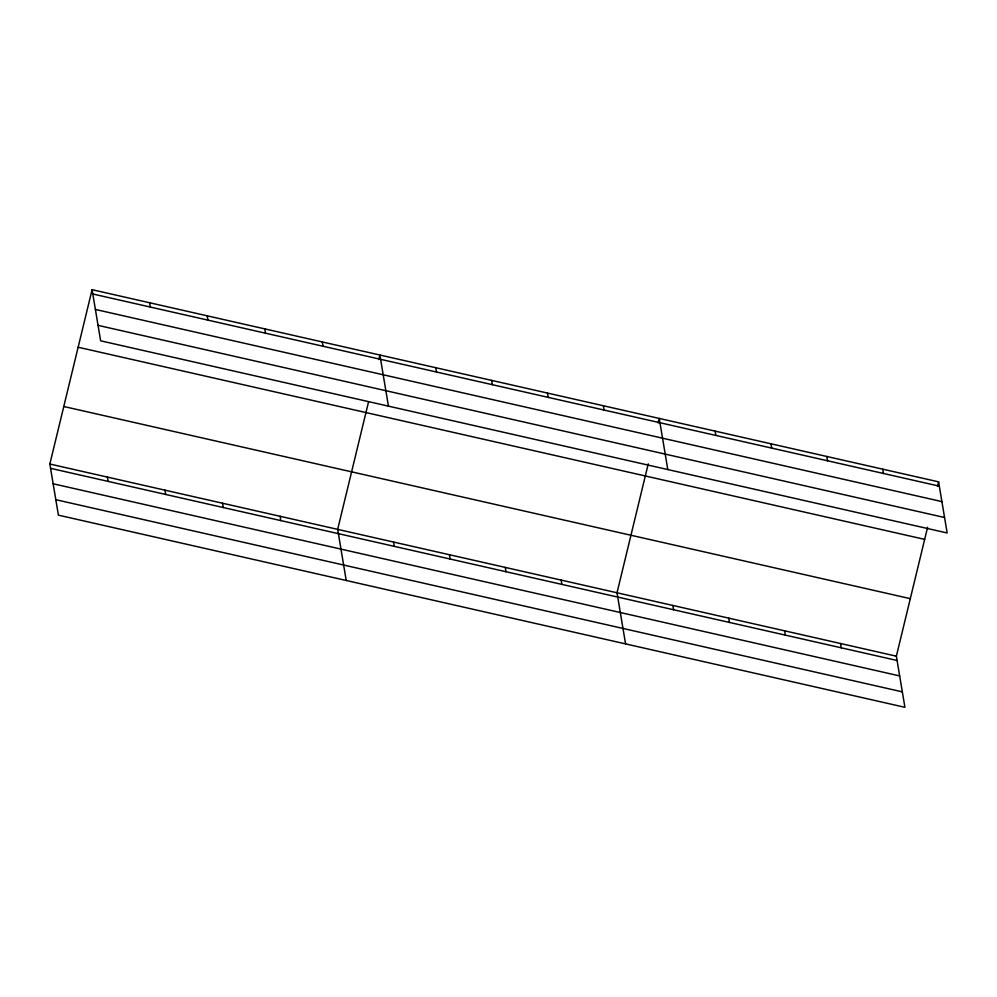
<?xml version="1.0" encoding="UTF-8"?>
<svg xmlns="http://www.w3.org/2000/svg" width="997" height="997" viewBox="0 0 997 997"><rect width="100%" height="100%" fill="white"/><g stroke="black" fill="none" stroke-linecap="round" stroke-linejoin="round"><path stroke-width="1.5" d="M927.596 527.276L896.365 656.188L904.915 707.309L58.399 515.15L49.85 464.029L92.085 289.691L938.601 481.85L947.15 532.971L100.635 340.812L92.085 289.691M368.529 401.965L337.671 529.357L346.221 580.478M378.798 359.568L379.894 355.032L388.444 406.153M648.249 463.854L617.018 592.779L625.568 643.9M658.145 422.977L659.241 418.441L667.803 469.562M937.492 486.399L938.601 481.85M92.796 293.99L939.311 486.15M95.388 309.444L941.903 501.603M98.042 325.358L944.57 517.518M78.14 347.23L924.655 539.377M63.783 406.502L910.298 598.661M49.85 464.029L896.365 656.188M50.573 468.328L897.088 660.488M53.153 483.782L899.668 675.929M55.82 499.696L902.335 691.856M882.731 469.163L883.442 473.463M826.849 456.489L827.572 460.788M840.496 643.501L841.219 647.801M770.98 443.802L771.703 448.102M784.627 630.827L785.349 635.114M715.111 431.128L715.834 435.415M728.757 618.14L729.48 622.44M672.888 605.453L673.611 609.753M603.372 405.754L604.095 410.054M547.503 393.08L548.225 397.367M561.149 580.092L561.859 584.392M491.633 380.393L492.356 384.692M505.28 567.405L505.99 571.705M435.764 367.706L436.487 372.006M449.41 554.731L450.121 559.03M393.541 542.044L394.251 546.344M322.33 341.959L323.053 346.258M264.766 328.898L265.489 333.185M280.107 516.296L280.818 520.596M207.202 315.825L207.924 320.124M222.543 503.223L223.253 507.523M149.637 302.764L150.36 307.064M164.979 490.163L165.701 494.462M107.414 477.102L108.137 481.389"/></g></svg>
